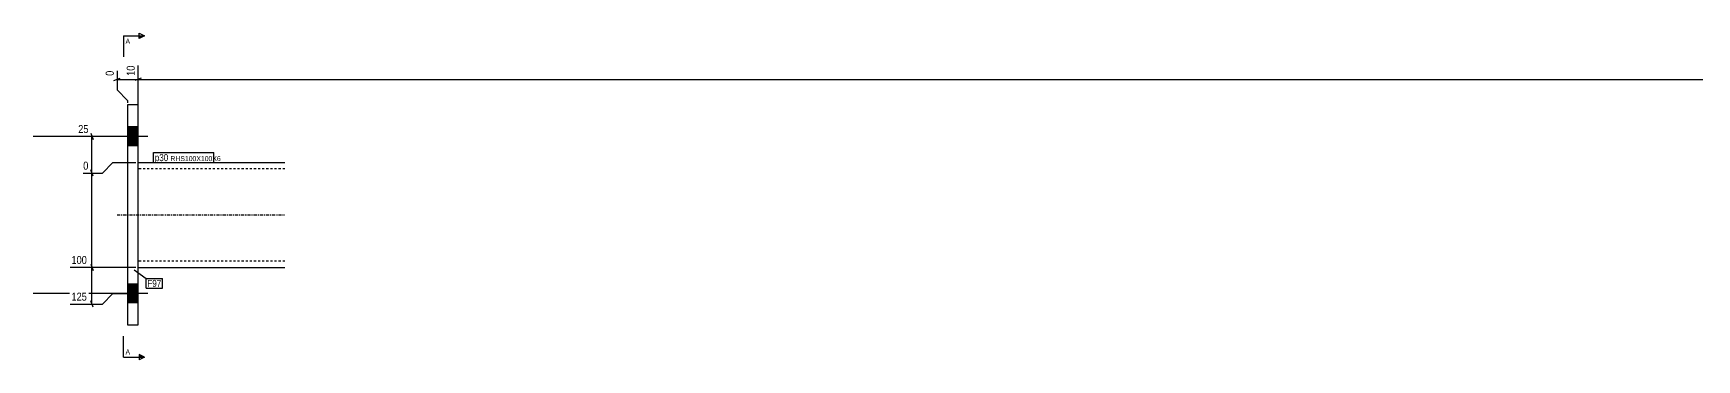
# Model space of a CAD drawing. Header units: millimetres. Extents: x 23 to 24097, y 2 to 1067.
# Drawn here: x 20923 to 22510, y 5 to 316 of the extents above; entities that cross this region are included whole.
import ezdxf

# ---------------------------------------------------------------- set-up
doc = ezdxf.new("R2010")
doc.units = ezdxf.units.MM
doc.linetypes.add('DXK_LINE_DOT2', pattern=[3.9198, 1.9599, -1.9599])
doc.linetypes.add('DXK_LINE_DOT3', pattern=[5.9187, 2.979, -0.9799, 0.9799, -0.9799])
for name, color, linetype in [('MÅLSÆTNING', 7, 'Continuous'), ('STÅL', 7, 'Continuous'), ('TEKST', 7, 'Continuous')]:
    doc.layers.add(name, color=color, linetype=linetype)
doc.styles.add('Arial', font='ARIAL.TTF', dxfattribs={"height": 0.2})
doc.styles.add('Arial Narrow', font='ARIALN.TTF', dxfattribs={"height": 0.2})

msp = doc.modelspace()

# ---------------------------------------------------------------- hatches: boundary and pattern name
at = {"layer": 'STÅL', "linetype": 'Continuous'}
for points in [[(21022.9, 209), (21022.9, 227), (21012.9, 227), (21012.9, 209)], [(21022.9, 59), (21022.9, 77), (21012.9, 77), (21012.9, 59)]]:
    msp.add_hatch(color=96, dxfattribs=at).paths.add_polyline_path(points)
at = {"layer": 'TEKST', "linetype": 'Continuous'}
for points in [[(21023.9, 311.4), (21023.9, 313.9), (21028.9, 313.9)], [(21023.9, 7.3), (21023.9, 9.8), (21028.9, 7.3)]]:
    msp.add_hatch(color=30, dxfattribs=at).paths.add_polyline_path(points)

# ---------------------------------------------------------------- linework, layer by layer
at = {"layer": 'MÅLSÆTNING', "color": 7, "linetype": 'Continuous'}
for p, q in [((20999.9, 271.2), (21005.9, 273.6)), ((21002.9, 280.6), (21002.9, 262.4)), ((21002.9, 272.4), (21022.9, 272.4)), ((21025.9, 273.6), (21019.9, 271.2)), ((21025.9, 273.6), (21019.9, 271.2)), ((21022.9, 220), (21022.9, 285.5)), ((21022.9, 220), (21022.9, 285.5)), ((21022.9, 272.4), (23948, 272.4)), ((21002.9, 262.4), (21012.9, 252.4)), ((21012.9, 252.4), (21012.9, 250)), ((21020.9, 218), (20965.8, 218)), ((20977.7, 221), (20980.1, 215)), ((20978.9, 183), (20978.9, 218)), ((20988.9, 183), (20998.9, 193)), ((20988.9, 183), (20998.9, 193)), ((20998.9, 193), (21020.9, 193)), ((20998.9, 193), (21020.9, 193)), ((20970.6, 183), (20988.9, 183)), ((20970.6, 183), (20988.9, 183)), ((20980.1, 180), (20977.7, 186)), ((20980.1, 180), (20977.7, 186)), ((20978.9, 93), (20978.9, 183)), ((20977.7, 96), (20980.1, 90)), ((20977.7, 96), (20980.1, 90)), ((21020.9, 93), (20958, 93)), ((21020.9, 93), (20958, 93)), ((20978.9, 58), (20978.9, 93)), ((20988.9, 58), (20998.9, 68)), ((20998.9, 68), (21020.9, 68)), ((20958, 58), (20988.9, 58)), ((20980.1, 55), (20977.7, 61))]:
    msp.add_line(p, q, dxfattribs=at)
at = {"layer": 'STÅL', "color": 2, "linetype": 'Continuous'}
for p, q in [((21022.9, 248), (21012.9, 248)), ((21012.9, 248), (21012.9, 38)), ((21022.9, 38), (21022.9, 248)), ((21022.9, 193), (21162.9, 193)), ((21022.9, 93), (21162.9, 93)), ((21012.9, 38), (21022.9, 38))]:
    msp.add_line(p, q, dxfattribs=at)
at = {"layer": 'STÅL', "color": 96, "linetype": 'Continuous'}
for p, q in [((21022.9, 227), (21012.9, 227)), ((21032.2, 218), (20922.9, 218)), ((21022.9, 209), (21012.9, 209)), ((21032.2, 68), (20922.9, 68)), ((21022.9, 77), (21012.9, 77)), ((21022.9, 59), (21012.9, 59))]:
    msp.add_line(p, q, dxfattribs=at)
at = {"layer": 'STÅL', "color": 7, "linetype": 'DXK_LINE_DOT2'}
for p, q in [((21022.9, 93), (21022.9, 193)), ((21162.9, 187), (21022.9, 187)), ((21162.9, 99), (21022.9, 99))]:
    msp.add_line(p, q, dxfattribs=at)
at = {"layer": 'STÅL', "color": 7, "linetype": 'DXK_LINE_DOT3'}
msp.add_line((21002.9, 143), (21162.9, 143), dxfattribs=at)
at = {"layer": 'TEKST', "color": 30, "linetype": 'Continuous'}
for p, q in [((21023.9, 311.4), (21023.9, 316.4)), ((21023.9, 316.4), (21028.9, 313.9)), ((21028.9, 313.9), (21023.9, 311.4)), ((21028.9, 7.3), (21023.9, 9.8)), ((21023.9, 9.8), (21023.9, 4.8)), ((21028.9, 7.3), (21023.9, 4.8))]:
    msp.add_line(p, q, dxfattribs=at)

# ---------------------------------------------------------------- wipeouts: each hides what was drawn before it
at = {"color": 0, "linetype": 'Continuous'}
for points in [[(21015.4, 306.4), (21015.4, 311.4), (21010.9, 311.4), (21010.9, 306.4)], [(21015.4, 9.8), (21015.4, 14.8), (21010.9, 14.8), (21010.9, 9.8)]]:
    msp.add_wipeout(points, dxfattribs=at).dxf.layer = 'TEKST'

# ---------------------------------------------------------------- next in the draw order: linework, layer by layer
at = {"layer": 'TEKST', "color": 7, "linetype": 'Continuous'}
for p, q in [((21008.9, 313.9), (21028.9, 313.9)), ((21008.9, 7.3), (21008.9, 27.3)), ((21008.9, 7.3), (21028.9, 7.3))]:
    msp.add_line(p, q, dxfattribs=at)

# ---------------------------------------------------------------- next in the draw order: texts
at = {"layer": 'TEKST', "color": 3, "linetype": 'Continuous', "style": 'Arial'}
for p in [(21010.9, 306.4), (21010.9, 9.8)]:
    msp.add_text('A', height=4.78, dxfattribs=at).set_placement(p)

# ---------------------------------------------------------------- next in the draw order: wipeouts: each hides what was drawn before it
at = {"color": 0, "linetype": 'Continuous'}
for points in [[(21021.3, 287.1), (21010.1, 287.1), (21010.1, 274.2), (21021.3, 274.2)], [(21001.3, 282.2), (20990.1, 282.2), (20990.1, 274.2), (21001.3, 274.2)], [(20977.1, 219.6), (20977.1, 230.8), (20964.2, 230.8), (20964.2, 219.6)], [(20977.1, 184.6), (20977.1, 195.8), (20969, 195.8), (20969, 184.6)], [(20975.7, 94.6), (20975.7, 105.8), (20957.8, 105.8), (20957.8, 94.6)], [(20975.7, 59.6), (20975.7, 70.8), (20957.8, 70.8), (20957.8, 59.6)]]:
    msp.add_wipeout(points, dxfattribs=at).dxf.layer = 'MÅLSÆTNING'
at = {"color": 0}
for points in [[(21051.7, 194.4), (21051.7, 201.4), (21038.9, 201.4), (21038.9, 194.4)], [(21045, 74.3), (21045, 81.3), (21031.8, 81.3), (21031.8, 74.3)]]:
    msp.add_wipeout(points, dxfattribs=at).dxf.layer = 'TEKST'

# ---------------------------------------------------------------- next in the draw order: linework, layer by layer
at = {"layer": 'TEKST', "color": 7, "linetype": 'Continuous'}
msp.add_line((21008.9, 313.9), (21008.9, 293.9), dxfattribs=at)

# ---------------------------------------------------------------- next in the draw order: texts
at = {"layer": 'MÅLSÆTNING', "color": 3, "linetype": 'Continuous', "style": 'Arial Narrow'}
for s, p in [('0', (20999.7, 275.8)), ('10', (21019.7, 275.8))]:
    msp.add_text(s, height=7.64, rotation=90.0002, dxfattribs=at).set_placement(p)
for s, p in [('25', (20965.8, 221.2)), ('0', (20970.6, 186.2)), ('100', (20959.4, 96.2)), ('125', (20959.4, 61.2))]:
    msp.add_text(s, height=7.64, dxfattribs=at).set_placement(p)

# ---------------------------------------------------------------- next in the draw order: wipeouts: each hides what was drawn before it
at = {"color": 0}
for points in [[(21051.7, 194.4), (21051.7, 201.4), (21038.9, 201.4), (21038.9, 194.4)], [(21045, 74.3), (21045, 81.3), (21031.8, 81.3), (21031.8, 74.3)]]:
    msp.add_wipeout(points, dxfattribs=at).dxf.layer = 'TEKST'

# ---------------------------------------------------------------- next in the draw order: linework, layer by layer
at = {"layer": 'TEKST', "color": 7, "linetype": 'Continuous'}
for p, q in [((21037.7, 193.2), (21037.7, 202.6)), ((21019.3, 90.6), (21030.6, 82.5)), ((21030.6, 82.5), (21046.2, 82.5)), ((21030.6, 73.1), (21030.6, 82.5)), ((21046.2, 73.1), (21046.2, 82.5)), ((21030.6, 73.1), (21046.2, 73.1))]:
    msp.add_line(p, q, dxfattribs=at)

# ---------------------------------------------------------------- next in the draw order: texts
at = {"layer": 'TEKST', "color": 3, "style": 'Arial Narrow'}
msp.add_text('F97', height=6.68, dxfattribs=at).set_placement((21031.8, 74.3))

# ---------------------------------------------------------------- next in the draw order: wipeouts: each hides what was drawn before it
at = {"color": 0}
msp.add_wipeout([(21094, 194.4), (21094, 199.4), (21053.8, 199.4), (21053.8, 194.4)], dxfattribs=at).dxf.layer = 'TEKST'

# ---------------------------------------------------------------- next in the draw order: wipeouts: each hides what was drawn before it
msp.add_wipeout([(21094, 194.4), (21094, 199.4), (21053.8, 199.4), (21053.8, 194.4)], dxfattribs=at).dxf.layer = 'TEKST'

# ---------------------------------------------------------------- next in the draw order: linework, layer by layer
at = {"layer": 'TEKST', "color": 7, "linetype": 'Continuous'}
for p, q in [((21037.7, 202.6), (21095.2, 202.6)), ((21037.7, 193.2), (21095.2, 193.2)), ((21095.2, 193.2), (21095.2, 202.6))]:
    msp.add_line(p, q, dxfattribs=at)

# ---------------------------------------------------------------- next in the draw order: texts
at = {"layer": 'TEKST', "color": 3, "style": 'Arial Narrow'}
for s, height, p in [('p30', 6.68, (21038.9, 194.4)), ('RHS100X100X6', 4.772, (21053.8, 194.4))]:
    msp.add_text(s, height=height, dxfattribs=at).set_placement(p)

doc.saveas('drawing.dxf')
